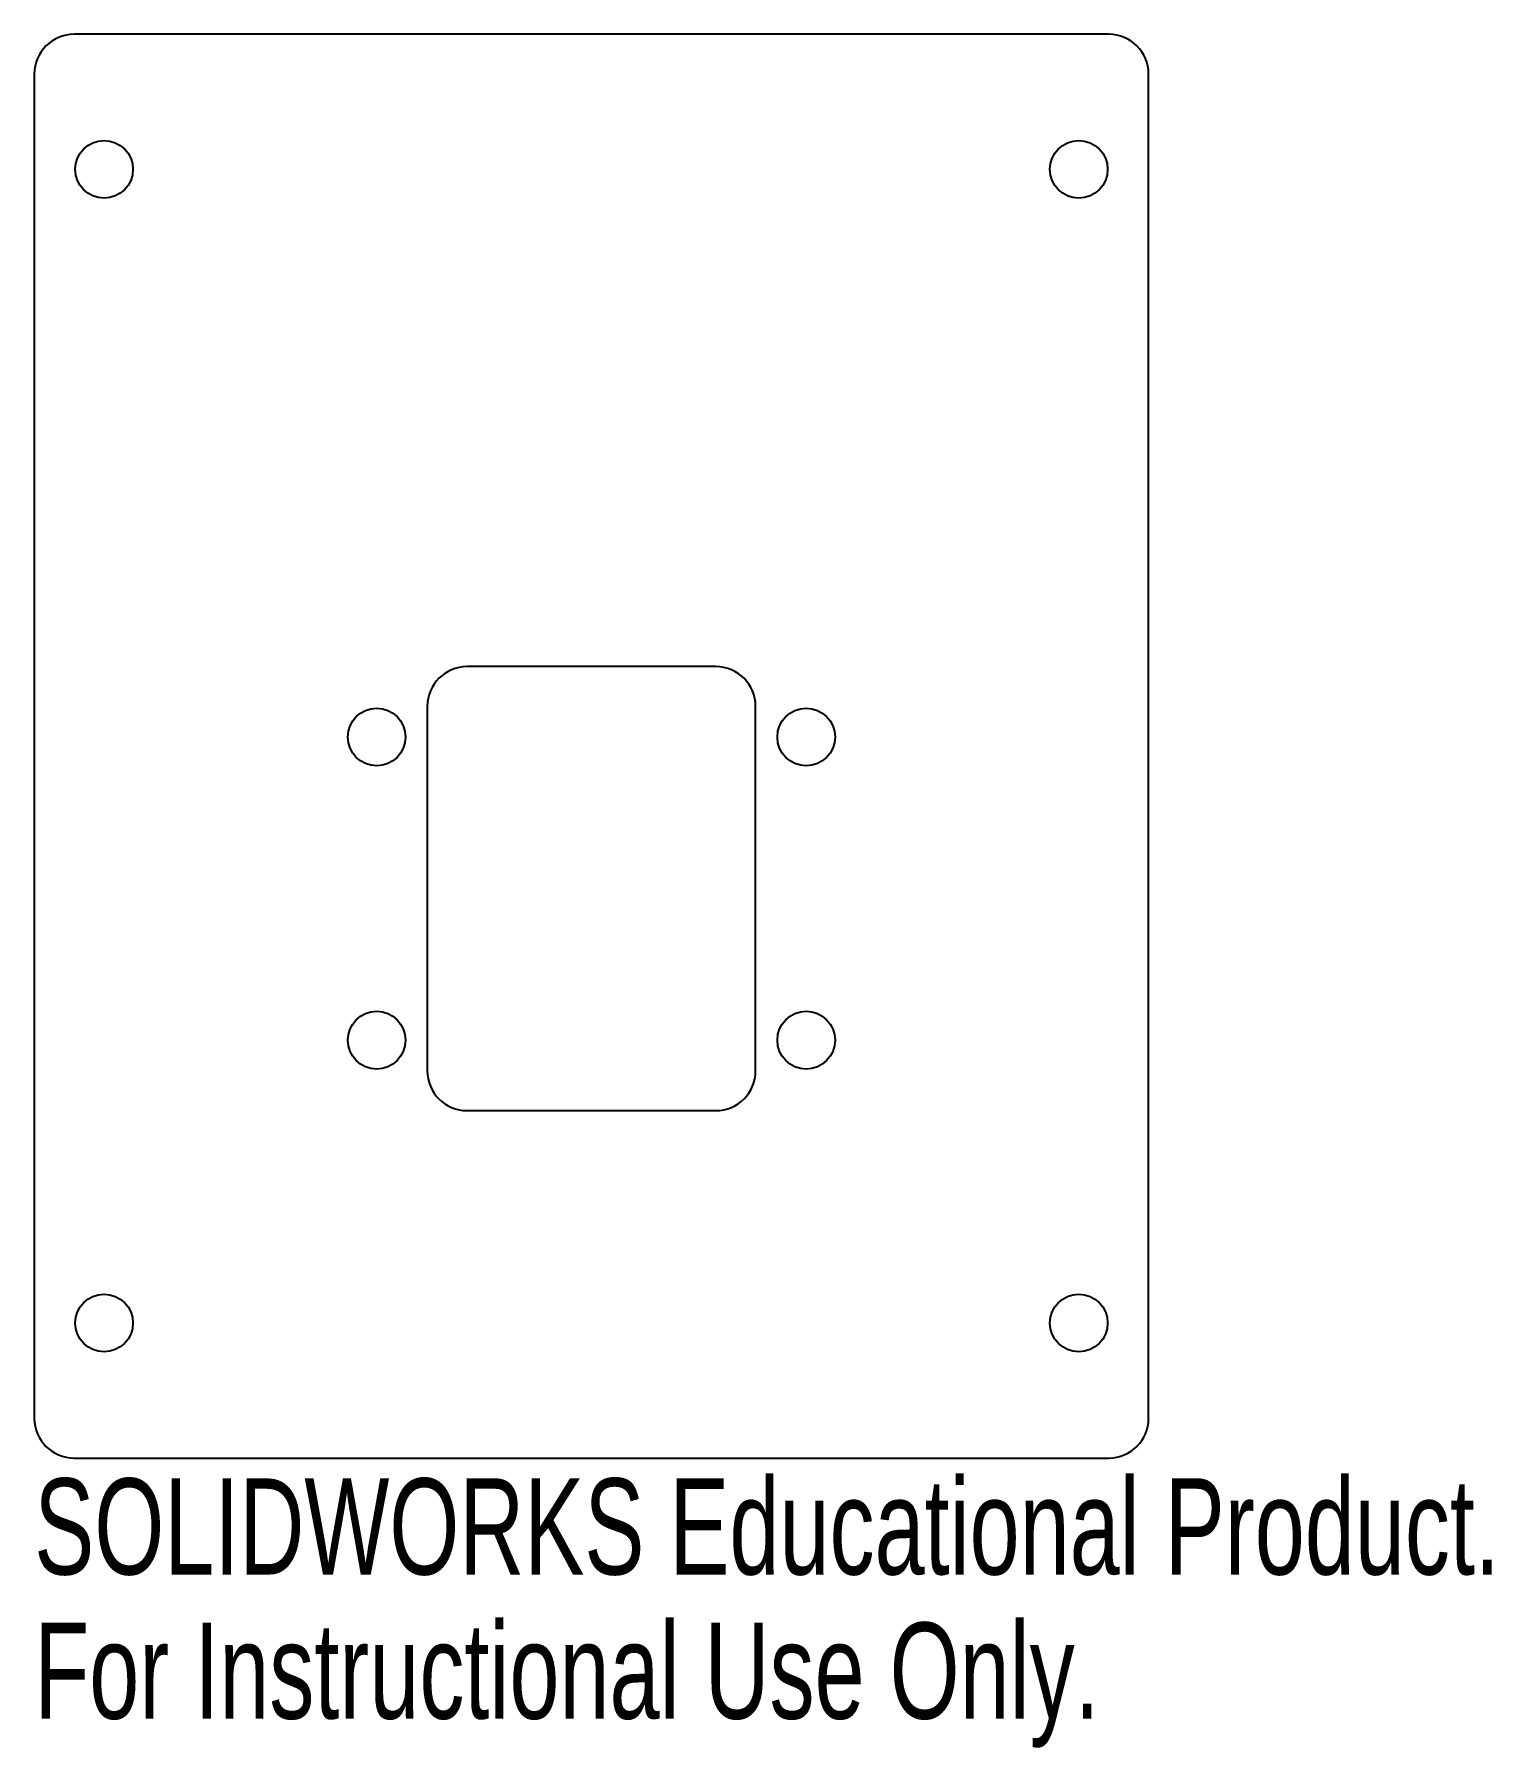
# Model space of a CAD drawing. Header units: millimetres. Extents: x -28 to 45.3, y -43.2 to 43.
import ezdxf

# ---------------------------------------------------------------- set-up
doc = ezdxf.new("R2010")
doc.units = ezdxf.units.MM
doc.styles.add('SLDTEXTSTYLE0', font='TXT', dxfattribs={"width": 0.7})

msp = doc.modelspace()

# ---------------------------------------------------------------- linework, layer by layer
at = {"color": 7, "linetype": 'Continuous', "lineweight": 25}
for p, q in [((26.01, 42.95), (-26.01, 42.95)), ((-28.01, 40.95), (-28.01, -26.63)), ((28.01, -26.63), (28.01, 40.95)), ((6.255, 11.16), (-6.255, 11.16)), ((-8.255, 9.16), (-8.255, -9.16)), ((8.255, -9.16), (8.255, 9.16)), ((-6.255, -11.16), (6.255, -11.16)), ((-26.01, -28.63), (26.01, -28.63))]:
    msp.add_line(p, q, dxfattribs=at)
for centre in [(-24.5, 36.16), (24.5, 36.16), (-10.795, 7.62), (10.795, 7.62), (-10.795, -7.62), (10.795, -7.62), (-24.5, -21.84), (24.5, -21.84)]:
    msp.add_circle(centre, 1.45, dxfattribs=at)
for centre, start, end in [((-26.01, 40.95), 90, 180), ((26.01, 40.95), 0, 90), ((-6.255, 9.16), 90, 180), ((6.255, 9.16), 0, 90), ((-6.255, -9.16), 180, 270), ((6.255, -9.16), 270, 0), ((-26.01, -26.63), 180, 270), ((26.01, -26.63), 270, 0)]:
    msp.add_arc(centre, 2, start, end, dxfattribs=at)

# ---------------------------------------------------------------- texts
at = {"color": 7, "linetype": 'Continuous', "char_height": 4.83362, "attachment_point": 1, "style": 'SLDTEXTSTYLE0'}
for s, insert in [('SOLIDWORKS Educational Product.', (-28.01, -29.65)), ('For Instructional Use Only.', (-28.01, -36.9))]:
    msp.add_mtext(s, dxfattribs=dict(at, insert=insert))

doc.saveas('drawing.dxf')
